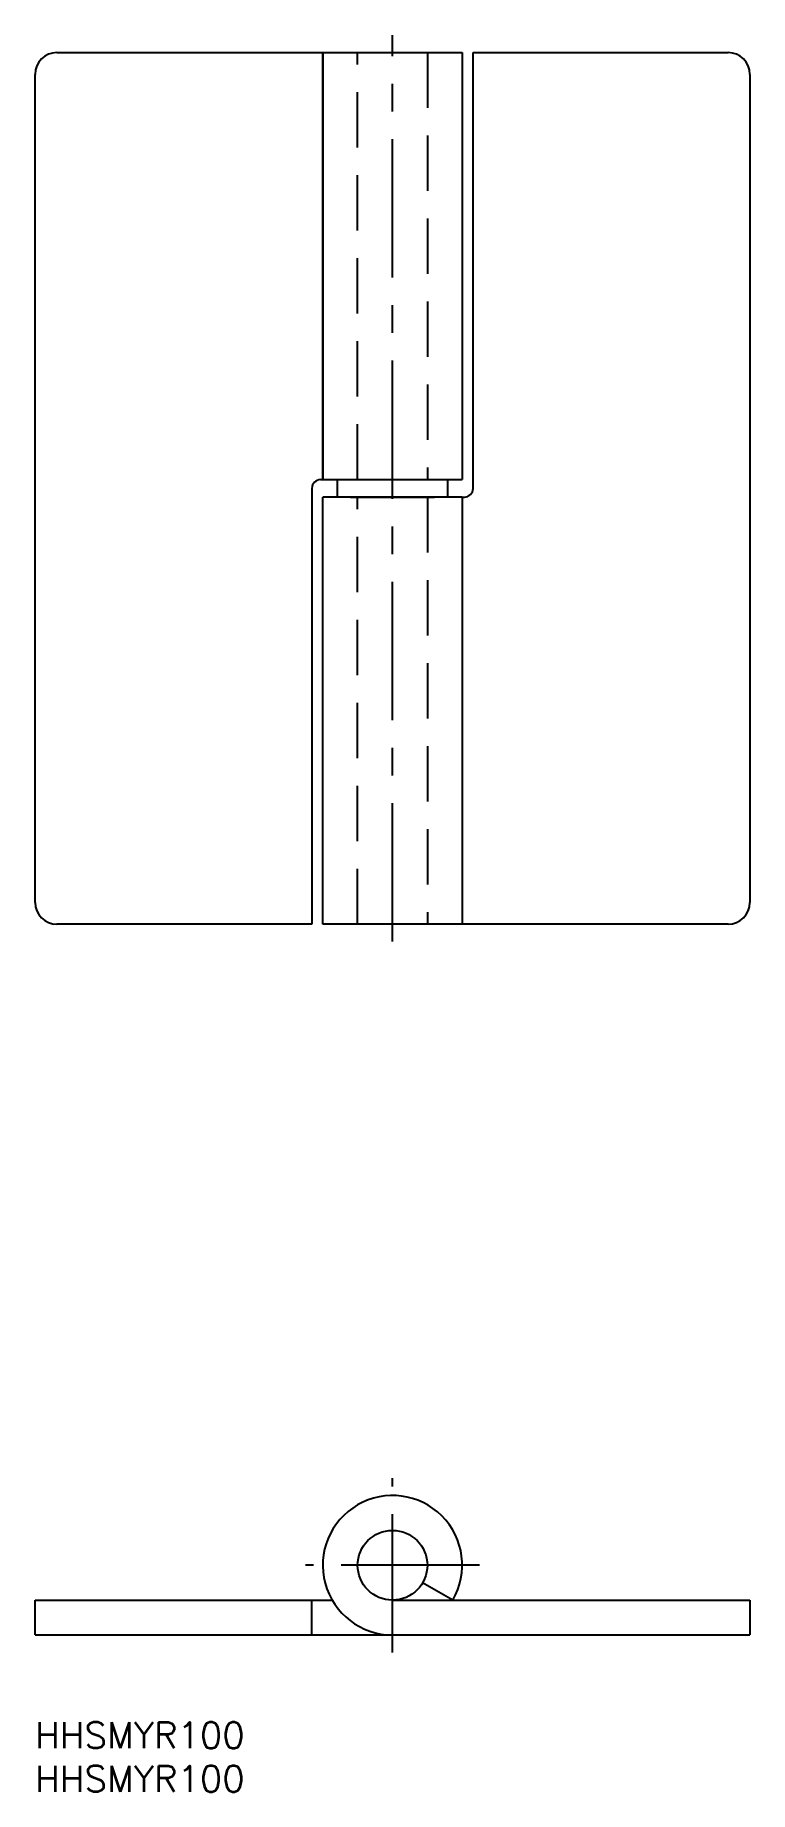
# Model space of a CAD drawing. Extents: x 0 to 82, y -8 to 194.
import ezdxf

# ---------------------------------------------------------------- set-up
doc = ezdxf.new("R2010")
doc.units = 0
doc.header["$LTSCALE"] = 0.5
doc.linetypes.add('CENTER', pattern=[50.8, 31.75, -6.35, 6.35, -6.35])
doc.linetypes.add('DASHED', pattern=[19.05, 12.7, -6.35])
for name, color, linetype in [('MSM_CENTER', 1, 'CENTER'), ('MSM_CONTINUOUS', 7, 'CONTINUOUS'), ('MSM_DASHED', 4, 'DASHED'), ('MSM_PART_NUMBER', 7, 'CONTINUOUS')]:
    doc.layers.add(name, color=color, linetype=linetype)
doc.styles.get("Standard").update_dxf_attribs({"font": 'txt.shx', "height": 3, "bigfont": 'bigfont.shx'})

# ---------------------------------------------------------------- blocks, each defined once
blk = doc.blocks.new('*U4')
at = {"layer": 'MSM_PART_NUMBER'}
blk.add_text('HHSMYR100', height=3, dxfattribs=at).set_placement((0, -3))
blk = doc.blocks.new('*U5')
at = {"layer": 'MSM_PART_NUMBER'}
blk.add_text('HHSMYR100', height=3, dxfattribs=at).set_placement((0, -8))

msp = doc.modelspace()

# ---------------------------------------------------------------- linework, layer by layer
at = {"layer": 'MSM_CENTER'}
for p, q in [((41, 89.55), (41, 193.55)), ((41, 8), (41, 28)), ((51, 18), (31, 18))]:
    msp.add_line(p, q, dxfattribs=at)
at = {"layer": 'MSM_CONTINUOUS'}
for p, q in [((2.5, 191.55), (49, 191.55)), ((33, 191.55), (33, 142.55)), ((33, 142.55), (33, 191.55)), ((49, 191.55), (49, 142.55)), ((49, 191.55), (49, 142.55)), ((50.25, 141.55), (50.25, 191.55)), ((50.25, 191.55), (79.5, 191.55)), ((0, 94.05), (0, 189.05)), ((82, 189.05), (82, 94.05)), ((31.75, 141.55), (31.75, 91.55)), ((32.75, 142.55), (49, 142.55)), ((34.7, 140.55), (34.7, 142.55)), ((47.3, 142.55), (47.3, 140.55)), ((33, 91.55), (33, 140.55)), ((49, 140.55), (33, 140.55)), ((36.2, 140.55), (45.8, 140.55)), ((49, 140.55), (49, 91.55)), ((49, 140.55), (49.25, 140.55)), ((31.75, 91.55), (2.5, 91.55)), ((79.5, 91.55), (33, 91.55)), ((47.93, 14), (44.46, 16)), ((0, 14), (34.07, 14)), ((0, 10), (0, 14)), ((31.75, 10), (31.75, 14)), ((41, 14), (82, 14)), ((82, 14), (82, 10)), ((0, 10), (82, 10))]:
    msp.add_line(p, q, dxfattribs=at)
msp.add_circle((41, 18), 4, dxfattribs=at)
for centre, radius, start, end in [((2.5, 189.05), 2.5, 90, 180), ((79.5, 189.05), 2.5, 0, 90), ((32.75, 141.55), 1, 90, 180), ((49.25, 141.55), 1, 270, 0), ((2.5, 94.05), 2.5, 180, 270), ((79.5, 94.05), 2.5, 270, 0), ((41, 18), 8, 330, 270)]:
    msp.add_arc(centre, radius, start, end, dxfattribs=at)
at = {"layer": 'MSM_DASHED'}
for p, q in [((37, 142.55), (37, 191.55)), ((45, 191.55), (45, 142.55)), ((37, 91.55), (37, 140.55)), ((45, 140.55), (45, 91.55))]:
    msp.add_line(p, q, dxfattribs=at)

# ---------------------------------------------------------------- block references
at = {"layer": 'MSM_CONTINUOUS'}
for name in ['*U4', '*U5']:
    msp.add_blockref(name, (0, 0), dxfattribs=at)

doc.saveas('drawing.dxf')
